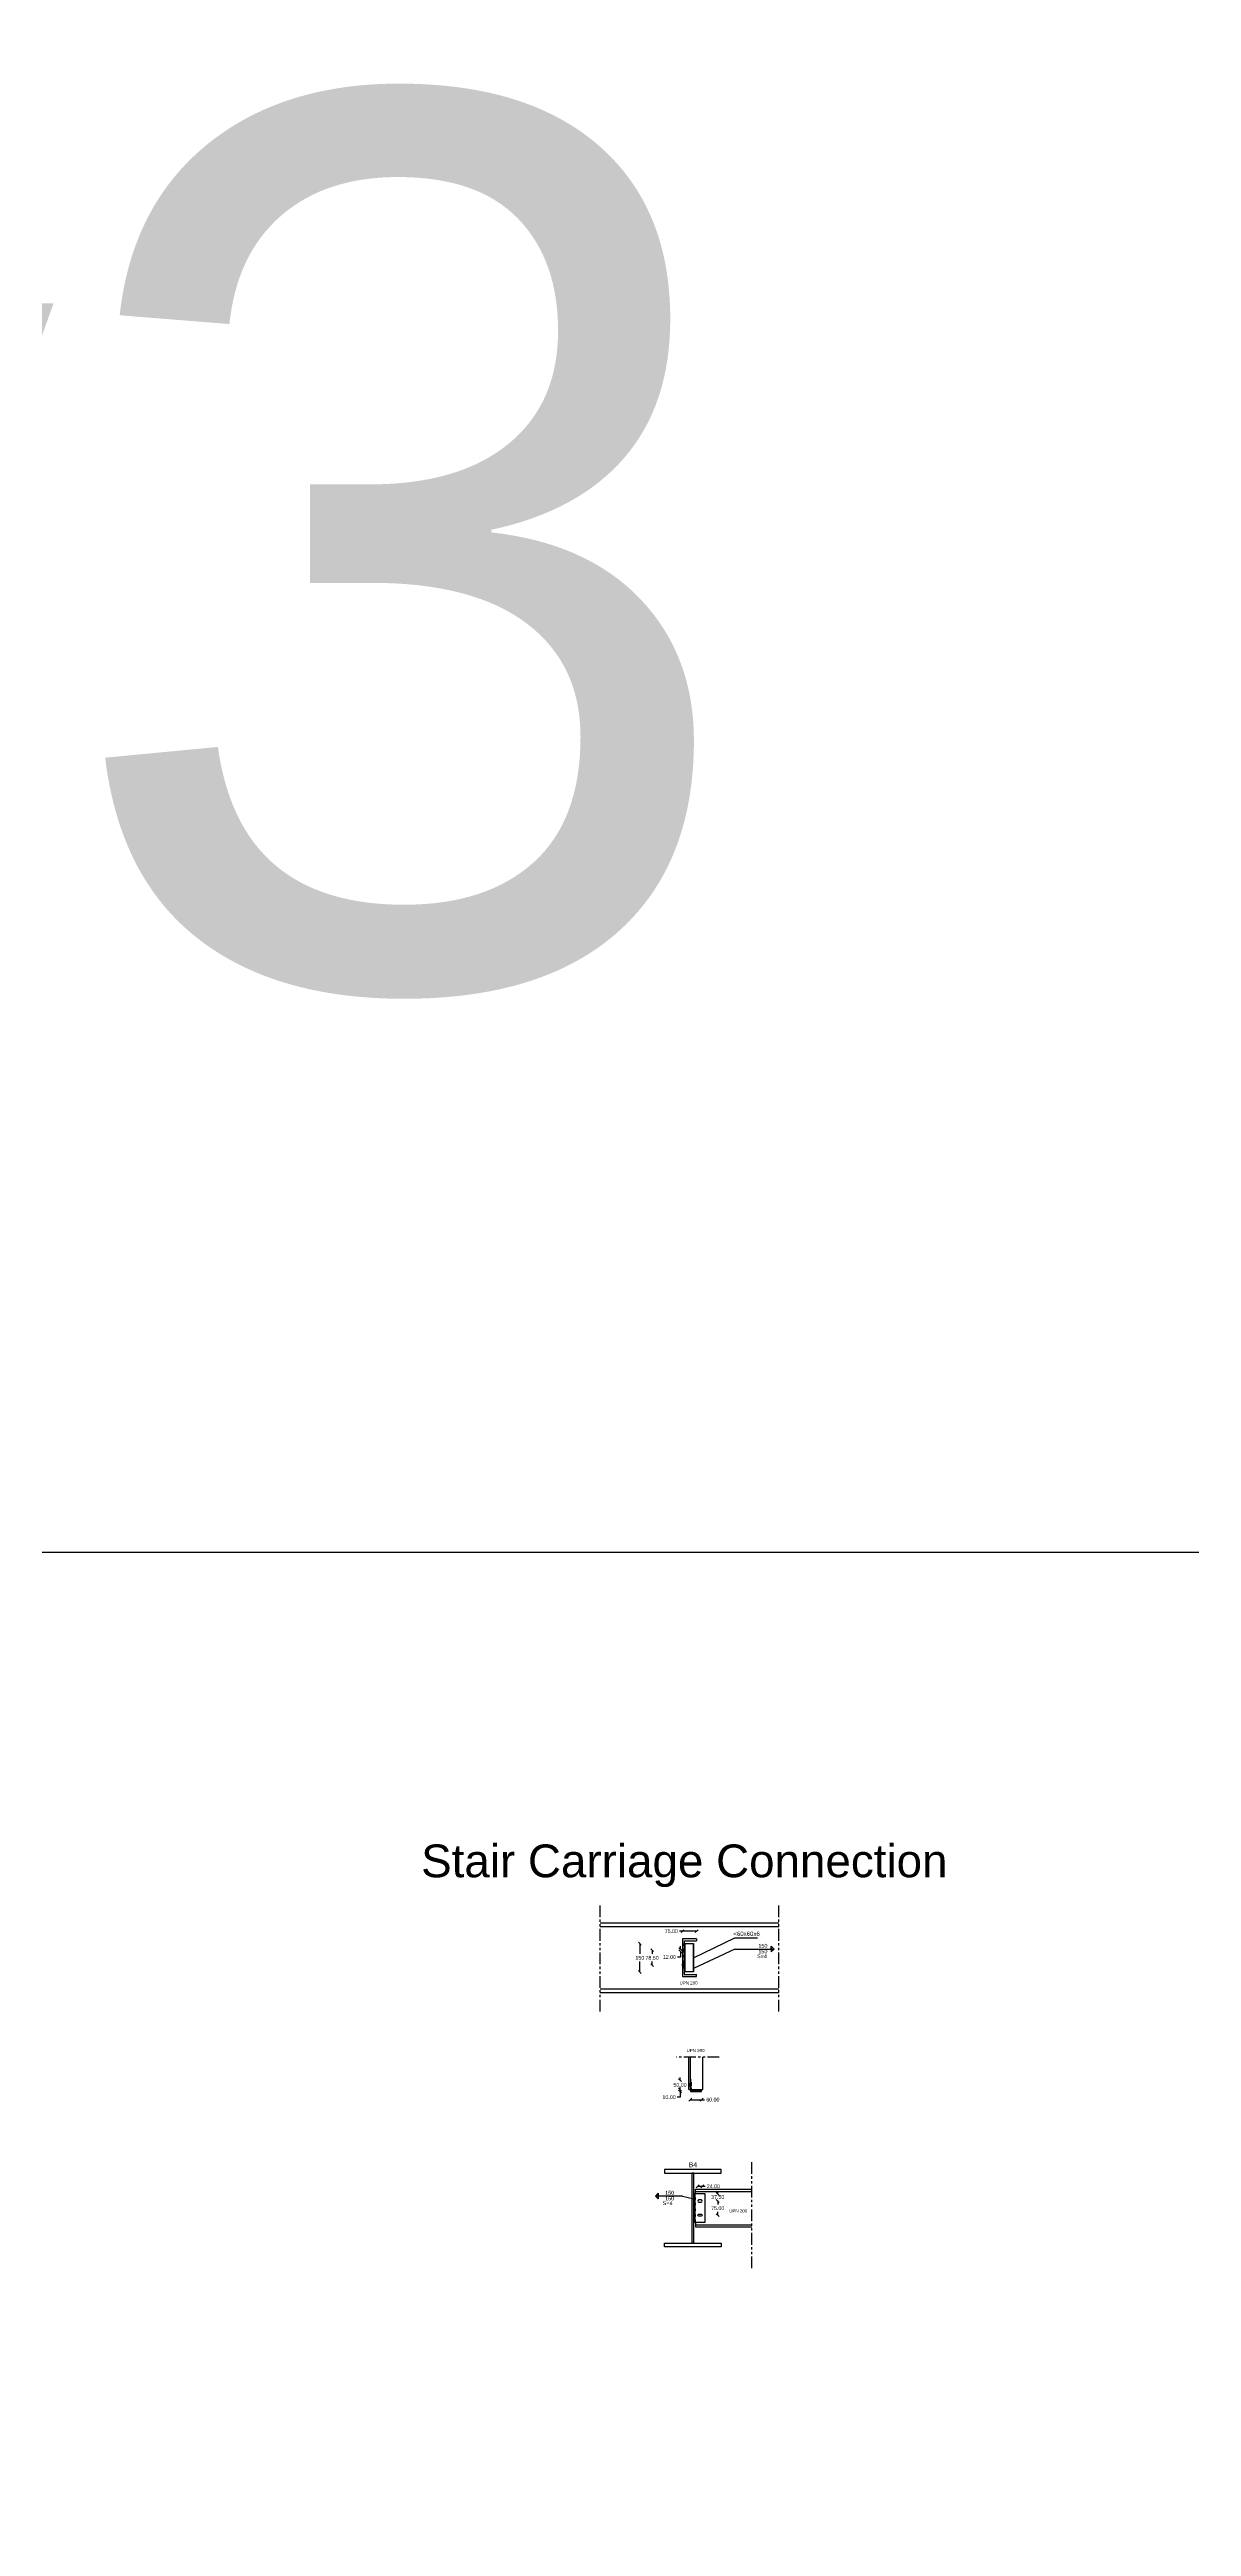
# Model space of a CAD drawing. Header units: inches. Extents: x -15 to 1885144, y -42615 to 866270.
# Drawn here: x 865369 to 871422, y 82099 to 95227 of the extents above; entities that cross this region are included whole.
import ezdxf

# ---------------------------------------------------------------- set-up
doc = ezdxf.new("R2010")
doc.units = ezdxf.units.IN
doc.header["$LTSCALE"] = 100
doc.header["$MEASUREMENT"] = 0
doc.linetypes.add('dash line', pattern=[30, 12, -18])
doc.linetypes.add('PHANTOM2', pattern=[1.25, 0.625, -0.125, 0.125, -0.125, 0.125, -0.125])
for name, color, linetype in [('bolt', 1, 'Continuous'), ('sections', 3, 'Continuous'), ('sections Dimensions', 6, 'Continuous'), ('text', 3, 'Continuous')]:
    doc.layers.add(name, color=color, linetype=linetype)
doc.layers.add('weld', color=2, linetype='Continuous', lineweight=35)
doc.styles.get("Standard").update_dxf_attribs({"font": 'arial.ttf'})
doc.dimstyles.new('connections', dxfattribs={"dimtxt": 20, "dimasz": 15, "dimexe": 0.0625, "dimexo": 0.0625, "dimgap": 10, "dimtad": 0, "dimtih": 1, "dimtoh": 1, "dimzin": 0, "dimdsep": 46, "dimtxsty": 'Standard', "dimblk": 'OBLIQUE', "dimcen": 0.09, "dimse1": 1, "dimse2": 1, "dimclrd": 256, "dimclre": 256, "dimclrt": 256, "dimadec": 0, "dimazin": 0, "dimtfac": 1, "dimtofl": 0, "dimtmove": 0, "dimatfit": 3, "dimfxl": 1, "dimtfillclr": 256, "dimtolj": 1, "dimtzin": 0, "dimlwe": -1, "dimarcsym": 0})
pattern_1 = [(45, (746.77934, 33.83236), (-0.088388347648, 0.088388347648), [])]

# ---------------------------------------------------------------- blocks, each defined once
blk = doc.blocks.new('_Oblique')
at = {"color": 0, "linetype": 'ByBlock', "lineweight": -2}
blk.add_line((-0.5, -0.5), (0.5, 0.5), dxfattribs=at)
blk = doc.blocks.new('*D856')
at = {"layer": 'Defpoints', "color": 0, "linetype": 'ByBlock', "transparency": 16777216}
for p in [(868766, 84404), (868826, 84404), (868826, 84361)]:
    blk.add_point(p, dxfattribs=at)
at = {"layer": 'sections Dimensions', "lineweight": -2, "transparency": 16777216}
for p, q in [((868766, 84361), (868826, 84361)), ((868826, 84361), (868841, 84361))]:
    blk.add_line(p, q, dxfattribs=at)
at = {"layer": 'sections Dimensions', "linetype": 'ByBlock', "lineweight": -2, "transparency": 16777216, "xscale": 15, "yscale": 15, "zscale": 15, "rotation": 180}
blk.add_blockref('_Oblique', (868766, 84361), dxfattribs=at)
at = {"layer": 'sections Dimensions', "linetype": 'ByBlock', "lineweight": -2, "transparency": 16777216, "xscale": 15, "yscale": 15, "zscale": 15}
blk.add_blockref('_Oblique', (868826, 84361), dxfattribs=at)
at = {"layer": 'sections Dimensions', "linetype": 'ByBlock', "transparency": 16777216, "insert": (868885, 84361), "char_height": 20, "attachment_point": 5}
blk.add_mtext('\\A1;60.00', dxfattribs=at)
blk = doc.blocks.new('*D854')
at = {"layer": 'Defpoints', "color": 0, "linetype": 'ByBlock', "transparency": 16777216}
for p in [(868766, 84414), (868711, 84404), (868766, 84404)]:
    blk.add_point(p, dxfattribs=at)
at = {"layer": 'sections Dimensions', "lineweight": -2, "transparency": 16777216}
for p, q in [((868711, 84414), (868711, 84429)), ((868711, 84374), (868696, 84374)), ((868711, 84404), (868711, 84374))]:
    blk.add_line(p, q, dxfattribs=at)
at = {"layer": 'sections Dimensions', "linetype": 'ByBlock', "lineweight": -2, "transparency": 16777216, "xscale": 15, "yscale": 15, "zscale": 15}
for p, rotation in [((868711, 84414), 270), ((868711, 84404), 90)]:
    blk.add_blockref('_Oblique', p, dxfattribs=dict(at, rotation=rotation))
at = {"layer": 'sections Dimensions', "linetype": 'ByBlock', "transparency": 16777216, "insert": (868653, 84374), "char_height": 20, "attachment_point": 5}
blk.add_mtext('\\A1;10.00', dxfattribs=at)
blk = doc.blocks.new('*D855')
at = {"layer": 'Defpoints', "color": 0, "linetype": 'ByBlock', "transparency": 16777216}
for p in [(868711, 84464), (868766, 84464), (868766, 84414)]:
    blk.add_point(p, dxfattribs=at)
at = {"layer": 'sections Dimensions', "lineweight": -2, "transparency": 16777216}
for p, q in [((868711, 84464), (868711, 84479)), ((868711, 84414), (868711, 84399))]:
    blk.add_line(p, q, dxfattribs=at)
at = {"layer": 'sections Dimensions', "linetype": 'ByBlock', "lineweight": -2, "transparency": 16777216, "xscale": 15, "yscale": 15, "zscale": 15}
for p, rotation in [((868711, 84464), 270), ((868711, 84414), 90)]:
    blk.add_blockref('_Oblique', p, dxfattribs=dict(at, rotation=rotation))
at = {"layer": 'sections Dimensions', "linetype": 'ByBlock', "transparency": 16777216, "insert": (868711, 84439), "char_height": 20, "attachment_point": 5}
blk.add_mtext('\\A1;50.00', dxfattribs=at)
blk = doc.blocks.new('*D857')
at = {"layer": 'Defpoints', "color": 0, "ltscale": 10, "transparency": 16777216}
for p in [(868713, 85147), (868737, 85159), (868737, 85147)]:
    blk.add_point(p, dxfattribs=at)
at = {"layer": 'sections Dimensions', "lineweight": -2, "ltscale": 10, "transparency": 16777216}
for p, q in [((868713, 85117), (868698, 85117)), ((868713, 85159), (868713, 85174)), ((868713, 85147), (868713, 85117))]:
    blk.add_line(p, q, dxfattribs=at)
at = {"layer": 'sections Dimensions', "lineweight": -2, "ltscale": 10, "transparency": 16777216, "xscale": 15, "yscale": 15, "zscale": 15}
for p, rotation in [((868713, 85159), 270), ((868713, 85147), 90)]:
    blk.add_blockref('_Oblique', p, dxfattribs=dict(at, rotation=rotation))
at = {"layer": 'sections Dimensions', "ltscale": 10, "transparency": 16777216, "insert": (868655, 85117), "char_height": 20, "attachment_point": 5}
blk.add_mtext('\\A1;12.00', dxfattribs=at)
blk = doc.blocks.new('*D858')
at = {"layer": 'Defpoints', "color": 0, "ltscale": 10, "transparency": 16777216}
for p in [(868732, 85188), (868498, 85038), (868732, 85038)]:
    blk.add_point(p, dxfattribs=at)
at = {"layer": 'sections Dimensions', "lineweight": -2, "ltscale": 10, "transparency": 16777216}
for p, q in [((868498, 85188), (868498, 85134)), ((868498, 85038), (868498, 85093))]:
    blk.add_line(p, q, dxfattribs=at)
at = {"layer": 'sections Dimensions', "lineweight": -2, "ltscale": 10, "transparency": 16777216, "xscale": 15, "yscale": 15, "zscale": 15}
for p, rotation in [((868498, 85188), 90), ((868498, 85038), 270)]:
    blk.add_blockref('_Oblique', p, dxfattribs=dict(at, rotation=rotation))
at = {"layer": 'sections Dimensions', "ltscale": 10, "transparency": 16777216, "insert": (868498, 85113), "char_height": 20, "attachment_point": 5}
blk.add_mtext('\\A1;150', dxfattribs=at)
blk = doc.blocks.new('*D859')
at = {"layer": 'Defpoints', "color": 0, "ltscale": 10, "transparency": 16777216}
for p in [(868724, 85254), (868724, 85213), (868799, 85213)]:
    blk.add_point(p, dxfattribs=at)
at = {"layer": 'sections Dimensions', "lineweight": -2, "ltscale": 10, "transparency": 16777216}
for p, q in [((868724, 85254), (868709, 85254)), ((868799, 85254), (868724, 85254))]:
    blk.add_line(p, q, dxfattribs=at)
at = {"layer": 'sections Dimensions', "lineweight": -2, "ltscale": 10, "transparency": 16777216, "xscale": 15, "yscale": 15, "zscale": 15, "rotation": 180}
blk.add_blockref('_Oblique', (868724, 85254), dxfattribs=at)
at = {"layer": 'sections Dimensions', "lineweight": -2, "ltscale": 10, "transparency": 16777216, "xscale": 15, "yscale": 15, "zscale": 15}
blk.add_blockref('_Oblique', (868799, 85254), dxfattribs=at)
at = {"layer": 'sections Dimensions', "ltscale": 10, "transparency": 16777216, "insert": (868665, 85254), "char_height": 20, "attachment_point": 5}
blk.add_mtext('\\A1;75.00', dxfattribs=at)
blk = doc.blocks.new('*D860')
at = {"layer": 'Defpoints', "color": 0, "ltscale": 10, "transparency": 16777216}
for p in [(868563, 85074), (868737, 85153), (868737, 85074)]:
    blk.add_point(p, dxfattribs=at)
at = {"layer": 'sections Dimensions', "lineweight": -2, "ltscale": 10, "transparency": 16777216}
for p, q in [((868563, 85153), (868563, 85134)), ((868563, 85074), (868563, 85093))]:
    blk.add_line(p, q, dxfattribs=at)
at = {"layer": 'sections Dimensions', "lineweight": -2, "ltscale": 10, "transparency": 16777216, "xscale": 15, "yscale": 15, "zscale": 15}
for p, rotation in [((868563, 85153), 90), ((868563, 85074), 270)]:
    blk.add_blockref('_Oblique', p, dxfattribs=dict(at, rotation=rotation))
at = {"layer": 'sections Dimensions', "ltscale": 10, "transparency": 16777216, "insert": (868563, 85113), "char_height": 20, "attachment_point": 5}
blk.add_mtext('\\A1;78.50', dxfattribs=at)
blk = doc.blocks.new('*D861')
at = {"layer": 'Defpoints', "color": 0, "ltscale": 10, "transparency": 16777216}
for p in [(868829, 83902), (868805, 83824), (868829, 83824)]:
    blk.add_point(p, dxfattribs=at)
at = {"layer": 'sections Dimensions', "lineweight": -2, "ltscale": 10, "transparency": 16777216}
for p, q in [((868805, 83902), (868829, 83902)), ((868829, 83902), (868844, 83902))]:
    blk.add_line(p, q, dxfattribs=at)
at = {"layer": 'sections Dimensions', "lineweight": -2, "ltscale": 10, "transparency": 16777216, "xscale": 15, "yscale": 15, "zscale": 15, "rotation": 180}
blk.add_blockref('_Oblique', (868805, 83902), dxfattribs=at)
at = {"layer": 'sections Dimensions', "lineweight": -2, "ltscale": 10, "transparency": 16777216, "xscale": 15, "yscale": 15, "zscale": 15}
blk.add_blockref('_Oblique', (868829, 83902), dxfattribs=at)
at = {"layer": 'sections Dimensions', "ltscale": 10, "transparency": 16777216, "insert": (868888, 83902), "char_height": 20, "attachment_point": 5}
blk.add_mtext('\\A1;24.00', dxfattribs=at)
blk = doc.blocks.new('*D862')
at = {"layer": 'Defpoints', "color": 0, "ltscale": 10, "transparency": 16777216}
for p in [(868829, 83824), (868829, 83749), (868911, 83749)]:
    blk.add_point(p, dxfattribs=at)
at = {"layer": 'sections Dimensions', "lineweight": -2, "ltscale": 10, "transparency": 16777216}
for p, q in [((868911, 83824), (868911, 83806)), ((868911, 83749), (868911, 83766))]:
    blk.add_line(p, q, dxfattribs=at)
at = {"layer": 'sections Dimensions', "lineweight": -2, "ltscale": 10, "transparency": 16777216, "xscale": 15, "yscale": 15, "zscale": 15}
for p, rotation in [((868911, 83824), 90), ((868911, 83749), 270)]:
    blk.add_blockref('_Oblique', p, dxfattribs=dict(at, rotation=rotation))
at = {"layer": 'sections Dimensions', "ltscale": 10, "transparency": 16777216, "insert": (868911, 83786), "char_height": 20, "attachment_point": 5}
blk.add_mtext('\\A1;75.00', dxfattribs=at)
blk = doc.blocks.new('*D863')
at = {"layer": 'Defpoints', "color": 0, "ltscale": 10, "transparency": 16777216}
for p in [(868829, 83861), (868829, 83824), (868911, 83861)]:
    blk.add_point(p, dxfattribs=at)
at = {"layer": 'sections Dimensions', "lineweight": -2, "ltscale": 10, "transparency": 16777216}
for p, q in [((868911, 83861), (868911, 83876)), ((868911, 83824), (868911, 83809))]:
    blk.add_line(p, q, dxfattribs=at)
at = {"layer": 'sections Dimensions', "lineweight": -2, "ltscale": 10, "transparency": 16777216, "xscale": 15, "yscale": 15, "zscale": 15}
for p, rotation in [((868911, 83861), 270), ((868911, 83824), 90)]:
    blk.add_blockref('_Oblique', p, dxfattribs=dict(at, rotation=rotation))
at = {"layer": 'sections Dimensions', "ltscale": 10, "transparency": 16777216, "insert": (868911, 83845), "char_height": 20, "attachment_point": 5}
blk.add_mtext('\\A1;37.50', dxfattribs=at)

msp = doc.modelspace()

# ---------------------------------------------------------------- hatches: boundary and pattern name
at = {"layer": 'bolt', "ltscale": 10}
h = msp.add_hatch(dxfattribs=at)
h.set_pattern_fill('ANSI31', color=256)
h.set_pattern_definition(pattern_1)
h.paths.add_polyline_path([(868732.181, 85158.727), (868723.681, 85158.727), (868723.681, 85146.727), (868732.181, 85146.727)])
h.paths.add_polyline_path([(868737.181, 85158.727), (868732.181, 85158.727), (868732.181, 85146.727), (868737.181, 85146.727)])
h.paths.add_polyline_path([(868732.181, 85080.227), (868723.681, 85080.227), (868723.681, 85068.227), (868732.181, 85068.227)])
h.paths.add_polyline_path([(868737.181, 85080.227), (868732.181, 85080.227), (868732.181, 85068.227), (868737.181, 85068.227)])
h = msp.add_hatch(dxfattribs=at)
h.set_pattern_fill('ANSI31', color=256)
h.set_pattern_definition(pattern_1)
h.paths.add_polyline_path([(868771.756, 84445.274), (868765.756, 84445.274), (868765.756, 84433.274), (868771.756, 84433.274)])
h.paths.add_polyline_path([(868765.756, 84445.274), (868757.256, 84445.274), (868757.256, 84433.274), (868765.756, 84433.274)])

# ---------------------------------------------------------------- linework, layer by layer
for p, q in [((868723.681, 85158.727), (868737.181, 85158.727)), ((868723.681, 85146.727), (868737.181, 85146.727)), ((868723.681, 85080.227), (868737.181, 85080.227)), ((868723.681, 85068.227), (868737.181, 85068.227)), ((868771.756, 84445.274), (868757.256, 84445.274)), ((868771.756, 84433.274), (868757.256, 84433.274))]:
    msp.add_line(p, q, dxfattribs=at)
for points in [[(868822.858, 83817.786, 1), (868822.858, 83829.786), (868816.858, 83829.786), (868810.858, 83829.786, 1), (868810.858, 83817.786), (868816.858, 83817.786)], [(868822.858, 83754.786, -1), (868822.858, 83742.786), (868816.858, 83742.786), (868810.858, 83742.786, -1), (868810.858, 83754.786), (868816.858, 83754.786)]]:
    msp.add_lwpolyline(points, format="xyb", close=True, dxfattribs=at)
at = {"layer": 'sections', "linetype": 'PHANTOM2'}
for p, q in [((868287.239, 84828.477), (868287.239, 85398.477)), ((869235.124, 84828.477), (869235.124, 85398.477)), ((868919.077, 84586.95), (868691.613, 84586.95)), ((869090.89, 83467.253), (869090.89, 84037.253))]:
    msp.add_line(p, q, dxfattribs=at)
at = {"layer": 'sections', "ltscale": 10}
for p, q in [((868287.239, 85298.477), (869235.124, 85298.477)), ((868287.239, 85278.477), (869235.124, 85278.477)), ((868287.239, 84948.477), (869235.124, 84948.477)), ((868287.239, 84928.477), (869235.124, 84928.477)), ((868928.858, 83991.286), (868628.858, 83991.286)), ((868628.858, 83991.286), (868628.858, 83971.286)), ((868628.858, 83971.286), (868778.858, 83971.286)), ((868783.858, 83971.286), (868773.858, 83971.286)), ((868773.858, 83971.286), (868773.858, 83601.286)), ((868778.858, 83971.286), (868928.858, 83971.286)), ((868783.858, 83601.286), (868783.858, 83971.286)), ((868793.858, 83886.286), (869090.89, 83886.286)), ((868793.858, 83861.286), (868793.858, 83886.286)), ((868928.858, 83971.286), (868928.858, 83991.286)), ((868789.858, 83861.286), (868783.858, 83861.286)), ((868783.858, 83861.286), (868783.858, 83711.286)), ((868789.858, 83861.286), (868789.858, 83711.286)), ((868843.858, 83861.286), (868789.858, 83861.286)), ((868793.858, 83874.786), (869090.89, 83874.786)), ((868843.858, 83711.286), (868843.858, 83861.286)), ((868783.858, 83711.286), (868789.858, 83711.286)), ((868789.858, 83711.286), (868843.858, 83711.286)), ((868793.858, 83713.082), (868793.858, 83686.286)), ((868793.858, 83697.786), (869090.89, 83697.786)), ((868793.858, 83686.286), (869090.89, 83686.286)), ((868628.858, 83581.286), (868628.858, 83601.286)), ((868628.858, 83601.286), (868778.858, 83601.286)), ((868928.858, 83581.286), (868628.858, 83581.286)), ((868773.858, 83601.286), (868783.858, 83601.286)), ((868783.858, 83601.286), (868773.858, 83601.286)), ((868778.858, 83601.286), (868928.858, 83601.286)), ((868928.858, 83601.286), (868928.858, 83581.286))]:
    msp.add_line(p, q, dxfattribs=at)
at = {"layer": 'sections', "linetype": 'ByBlock'}
for p, q in [((868798.681, 85213.477), (868723.681, 85213.477)), ((868723.681, 85213.477), (868723.681, 85013.477)), ((868732.181, 85201.977), (868798.681, 85201.977)), ((868732.181, 85201.977), (868732.181, 85024.977)), ((868798.681, 85213.477), (868798.681, 85201.977)), ((868732.181, 85188.277), (868782.181, 85188.277)), ((868782.181, 85188.277), (868782.181, 85038.477)), ((868723.681, 85013.477), (868798.681, 85013.477)), ((868782.181, 85038.477), (868732.181, 85038.477)), ((868732.181, 85024.977), (868798.681, 85024.977)), ((868798.681, 85013.477), (868798.681, 85024.977)), ((868757.256, 84414.274), (868757.256, 84586.95)), ((868832.256, 84414.274), (868832.256, 84586.95)), ((868757.256, 84414.274), (868832.256, 84414.274))]:
    msp.add_line(p, q, dxfattribs=at)
at = {"layer": 'sections', "ltscale": 0.01}
msp.add_line((868737.181, 85188.277), (868737.181, 85038.477), dxfattribs=at)
at = {"layer": 'sections', "linetype": 'dash line'}
msp.add_line((868765.756, 84414.274), (868765.756, 84586.95), dxfattribs=at)
at = {"layer": 'sections'}
for p, q in [((868771.756, 84464.274), (868765.756, 84464.274)), ((868765.756, 84414.274), (868765.756, 84404.274)), ((868771.756, 84410.274), (868771.756, 84414.274)), ((868765.756, 84404.274), (868825.756, 84404.274)), ((868825.756, 84410.274), (868771.756, 84410.274)), ((868825.756, 84404.274), (868825.756, 84410.274))]:
    msp.add_line(p, q, dxfattribs=at)
at = {"layer": 'sections', "linetype": 'dash line', "ltscale": 0.01}
for p, q in [((868771.756, 84414.274), (868771.756, 84464.274)), ((868793.858, 83711.286), (868793.858, 83861.286))]:
    msp.add_line(p, q, dxfattribs=at)
at = {"layer": 'sections'}
msp.add_lwpolyline([(842209.618, 87263.057), (884218.467, 87263.057), (884218.467, 23280.578), (842209.618, 23280.578)], close=True, dxfattribs=at)
at = {"layer": 'sections Dimensions', "ltscale": 10}
for p, q in [((868782.181, 85113.477), (869001.748, 85218.325)), ((869001.748, 85218.325), (869121.514, 85218.325)), ((869001.748, 85158.863), (868782.181, 85056.085)), ((868724.409, 83849.995), (868783.858, 83836.286))]:
    msp.add_line(p, q, dxfattribs=at)
at = {"layer": 'sections Dimensions'}
for p, q in [((869001.748, 85158.863), (869194.943, 85158.863)), ((869194.943, 85173.863), (869194.943, 85143.863)), ((869209.943, 85158.863), (869194.943, 85173.863)), ((869194.943, 85158.863), (869209.943, 85158.863)), ((869209.943, 85158.863), (869194.943, 85143.863)), ((868580.638, 83849.995), (868595.638, 83864.995)), ((868595.638, 83849.995), (868580.638, 83849.995)), ((868580.638, 83849.995), (868595.638, 83834.995)), ((868595.638, 83864.995), (868595.638, 83834.995)), ((868724.409, 83849.995), (868595.638, 83849.995))]:
    msp.add_line(p, q, dxfattribs=at)
at = {"layer": 'sections Dimensions', "linetype": 'dash line'}
for p, q in [((869194.943, 85158.863), (869194.943, 85173.863)), ((868595.638, 83849.995), (868595.638, 83864.995))]:
    msp.add_line(p, q, dxfattribs=at)
at = {"layer": 'weld', "linetype": 'dash line', "ltscale": 0.01}
msp.add_line((868732.181, 85188.277), (868732.181, 85038.477), dxfattribs=at)
at = {"layer": 'weld', "ltscale": 10}
for p, q in [((868782.181, 85188.277), (868782.181, 85038.477)), ((868783.858, 83861.286), (868783.858, 83711.286))]:
    msp.add_line(p, q, dxfattribs=at)

# ---------------------------------------------------------------- texts
at = {"layer": 'sections Dimensions', "ltscale": 10}
msp.add_text('<60x60x6', height=22.9459, dxfattribs=at).set_placement((868994.067, 85229.002))
at = {"layer": 'sections Dimensions'}
for s, p in [('S=4', (869119.929, 85111.141)), ('150', (869126.75, 85166.331)), ('150', (869126.75, 85136.331)), ('S=4', (868619.049, 83802.273)), ('150', (868632.19, 83857.463)), ('150', (868632.19, 83827.463))]:
    msp.add_text(s, height=20.4789, dxfattribs=at).set_placement(p)
at = {"layer": 'text'}
for s, height, p in [('connections v3', 4713.12701, (825156.73, 90262.621)), ('Stair Carriage Connection', 173.60938, (867338.858, 85539.811))]:
    msp.add_text(s, height=height, dxfattribs=at).set_placement(p)
at = {"layer": 'text', "linetype": 'ByBlock'}
for p in [(868708.901, 84971.397), (868745.823, 84613.259), (868971.948, 83763.194)]:
    msp.add_text('UPN 200', height=16.7946, dxfattribs=at).set_placement(p)
at = {"layer": 'text', "ltscale": 10}
msp.add_text('B4', height=26.272, dxfattribs=at).set_placement((868756.861, 84003.048))

# ---------------------------------------------------------------- dimensions: what is measured, and where the dimension line sits
at = {"layer": 'sections Dimensions', "ltscale": 10}
for base, p1, p2, picture, middle in [((868723.681, 85253.778), (868798.681, 85213.477), (868723.681, 85213.477), '*D859', (868665.053, 85253.778)), ((868828.858, 83901.801), (868804.858, 83823.786), (868828.858, 83823.786), '*D861', (868887.739, 83901.801))]:
    dim = msp.add_linear_dim(base=base, p1=p1, p2=p2, dimstyle='connections', dxfattribs=at)
    dim.commit()
    dim.dimension.update_dxf_attribs({"geometry": picture, "text_midpoint": middle})
dim = msp.add_linear_dim(base=(868497.609, 85038.477), p1=(868732.181, 85188.277), p2=(868732.181, 85038.477), angle=90, text='150', dimstyle='connections', dxfattribs=at)
dim.commit()
dim.dimension.update_dxf_attribs({"geometry": '*D858', "text_midpoint": (868497.609, 85113.377), "dimtype": 160})
for base, p1, p2, picture, middle in [((868562.885, 85074.227), (868737.181, 85152.727), (868737.181, 85074.227), '*D860', (868562.885, 85113.477)), ((868713.072, 85146.727), (868737.181, 85158.727), (868737.181, 85146.727), '*D857', (868655.303, 85116.727)), ((868910.78, 83748.786), (868828.858, 83823.786), (868828.858, 83748.786), '*D862', (868910.78, 83786.286))]:
    dim = msp.add_linear_dim(base=base, p1=p1, p2=p2, angle=90, dimstyle='connections', dxfattribs=at)
    dim.commit()
    dim.dimension.update_dxf_attribs({"geometry": picture, "text_midpoint": middle})
at = {"layer": 'sections Dimensions', "linetype": 'ByBlock'}
for base, p2, picture, middle in [((868711.133, 84404.274), (868765.756, 84404.274), '*D854', (868653.363, 84374.274)), ((868711.133, 84464.274), (868765.756, 84464.274), '*D855', (868711.133, 84439.274))]:
    dim = msp.add_linear_dim(base=base, p1=(868765.756, 84414.274), p2=p2, angle=90, dimstyle='connections', dxfattribs=at)
    dim.commit()
    dim.dimension.update_dxf_attribs({"geometry": picture, "text_midpoint": middle})
dim = msp.add_linear_dim(base=(868825.756, 84361.43), p1=(868765.756, 84404.274), p2=(868825.756, 84404.274), dimstyle='connections', dxfattribs=at)
dim.commit()
dim.dimension.update_dxf_attribs({"geometry": '*D856', "text_midpoint": (868884.522, 84361.43)})
at = {"layer": 'sections Dimensions', "ltscale": 10}
dim = msp.add_linear_dim(base=(868910.78, 83861.286), p1=(868828.858, 83823.786), p2=(868828.858, 83861.286), angle=90, dimstyle='connections', dxfattribs=at)
dim.commit()
dim.dimension.update_dxf_attribs({"geometry": '*D863', "text_midpoint": (868910.78, 83845.298), "dimtype": 160})

doc.saveas('drawing.dxf')
